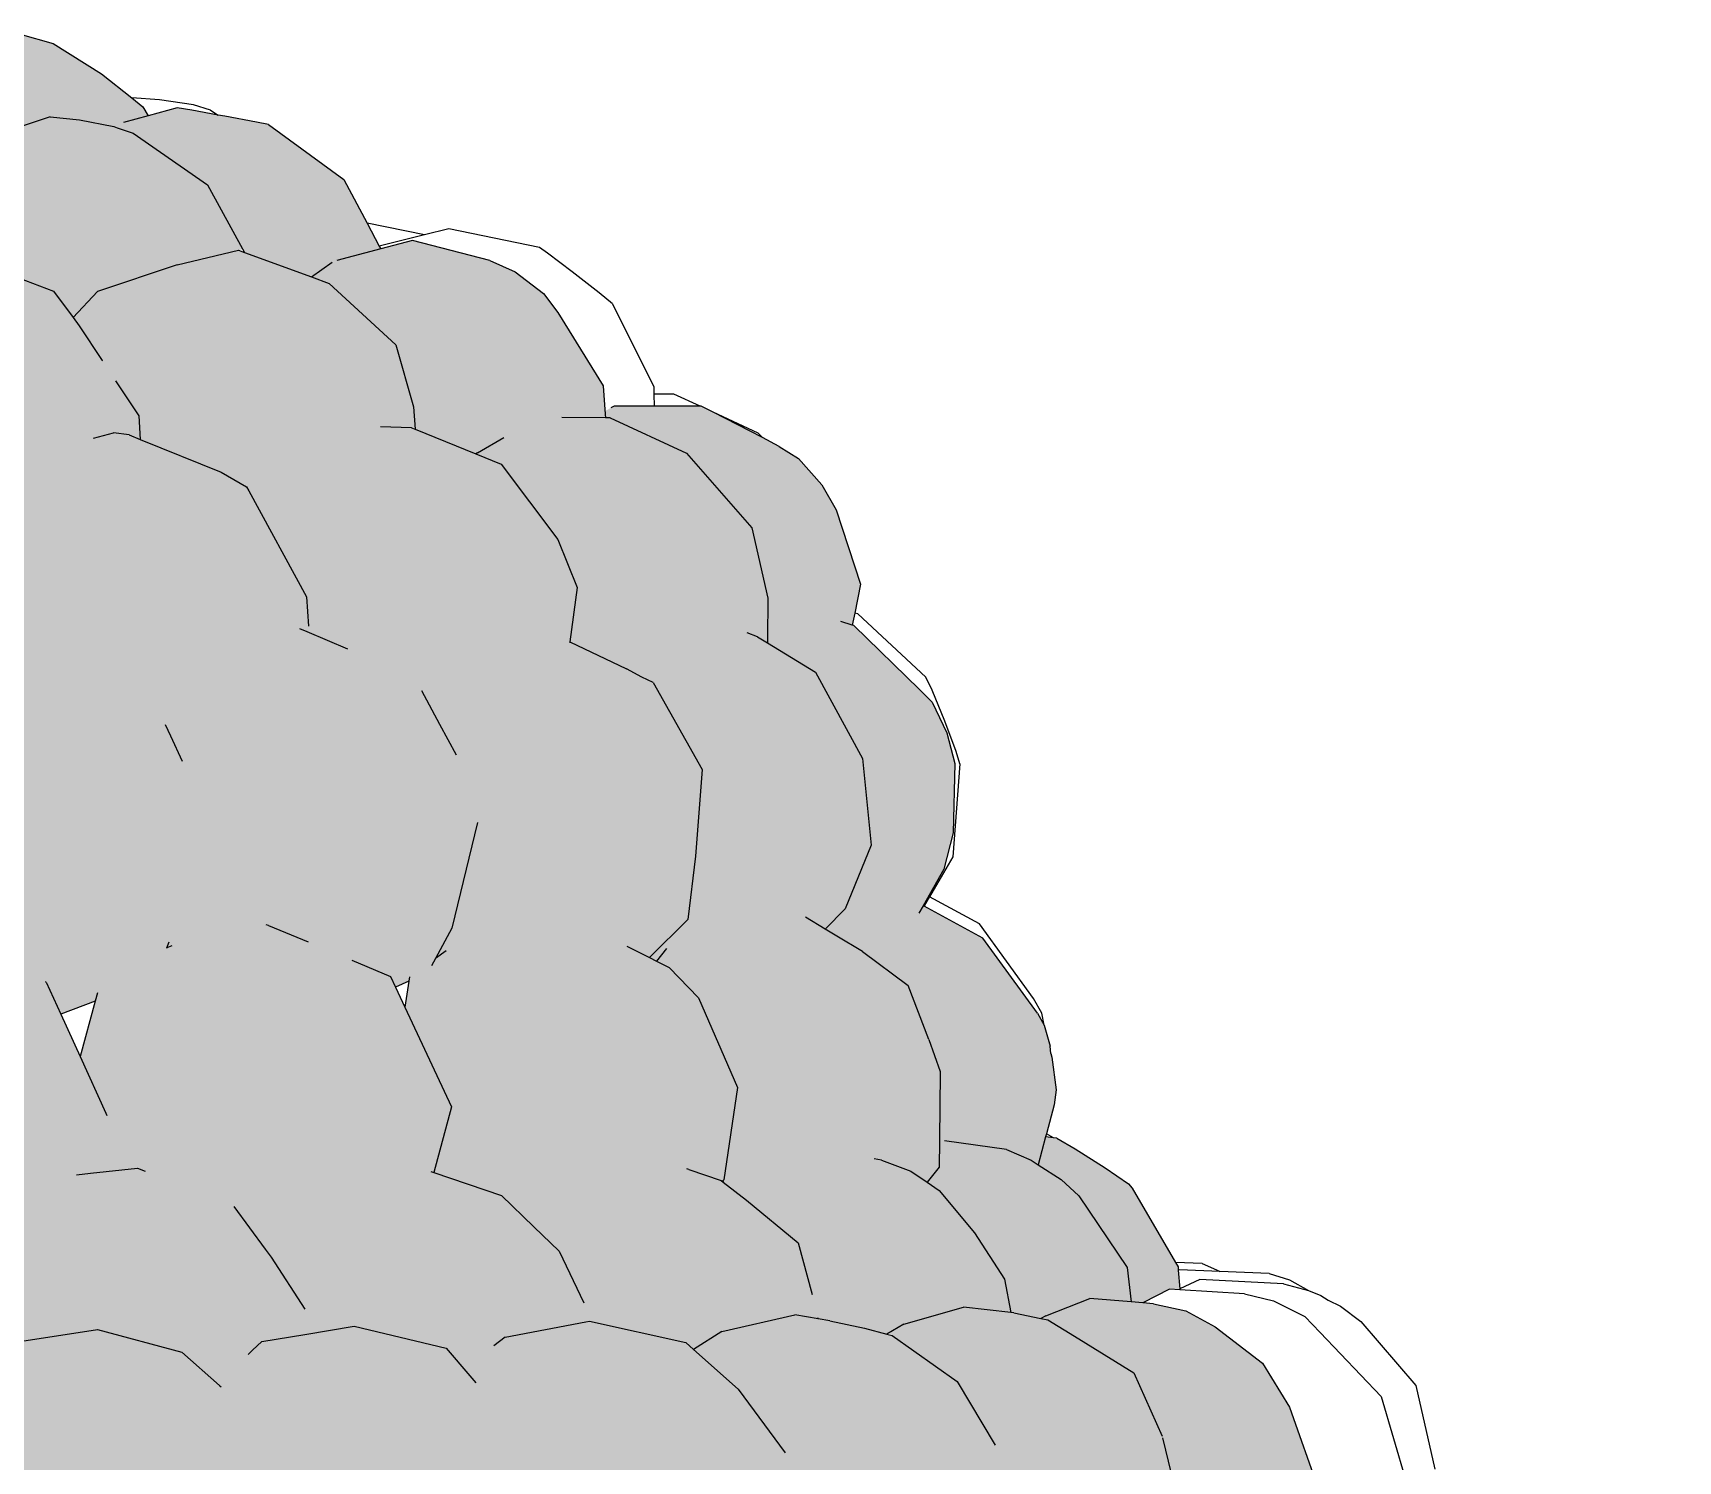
# Model space of a CAD drawing. Header units: inches. Extents: x -10949 to -5554, y -8625 to -6596.
# Drawn here: x -6156.635 to -6154.147, y -7943.12 to -7940.961 of the extents above; entities that cross this region are included whole.
import ezdxf

# ---------------------------------------------------------------- set-up
doc = ezdxf.new("R2010")
doc.units = ezdxf.units.IN
doc.layers.add('Edges', color=7, linetype='Continuous')

# ---------------------------------------------------------------- blocks, each defined once
blk = doc.blocks.new('DRTGDRT')
h = blk.add_hatch(color=40)
h.dxf.hatch_style = 1
h.paths.add_polyline_path([(1240.995, 277.343), (1241.09, 280.525), (1240.193, 283.777), (1237.329, 286.937), (1234.176, 288.152), (1233.986, 288.165), (1231.004, 288.365), (1230.407, 288.05), (1230.524, 288.934), (1229.261, 292.523), (1228.097, 294.415), (1226.08, 295.965), (1224.817, 296.653), (1223.448, 296.951), (1222.99, 296.99), (1222.491, 297.031), (1220.723, 297.179), (1218.833, 296.433), (1218.628, 296.321), (1218.922, 296.259), (1220.066, 295.562), (1222.6, 293.998), (1223.824, 291.244), (1224.494, 288.503), (1224.41, 287.276), (1225.467, 287.929), (1228.145, 287.697), (1229.773, 287.132), (1231.713, 286.459), (1234.507, 283.281), (1234.889, 280.025), (1235.212, 276.842), (1234.927, 276.277), (1237.478, 274.855), (1238.247, 274.334), (1239.153, 273.72), (1240.841, 269.91), (1240.561, 266.008), (1239.857, 264.465), (1240.411, 264.284), (1242.663, 262.28), (1244.288, 264.237), (1244.629, 264.735), (1245.868, 266.543), (1245.806, 270.446), (1245.714, 270.691), (1245.172, 272.047), (1244.288, 274.245), (1242.567, 275.46), (1242.205, 275.715), (1240.533, 276.64)])
h.paths.add_polyline_path([(1089.067, 218.005), (1088.433, 223.035), (1088.46, 223.031), (1090.03, 225.426), (1090.444, 231.641), (1089.664, 236.716), (1089.748, 236.701), (1091.799, 239.101), (1092.23, 243.43), (1092.419, 245.318), (1091.989, 247.658), (1091.793, 247.694), (1089.588, 249.436), (1088.909, 249.972), (1087.085, 251.726), (1086.193, 255.708), (1086.755, 259.586), (1088.019, 260.898), (1088.681, 261.585), (1091.119, 263.756), (1092.234, 264.121), (1091.208, 265.619), (1091.271, 269.522), (1091.362, 269.767), (1091.904, 271.123), (1092.788, 273.321), (1093.246, 273.644), (1092.313, 274.773), (1091.915, 276.346), (1091.343, 278.607), (1091.204, 280.058), (1092.025, 283.033), (1092.675, 284.188), (1093.643, 285.302), (1094.363, 285.724), (1097.131, 287.252), (1097.118, 287.305), (1095.13, 288.182), (1092.043, 288.073), (1091.172, 288.042), (1087.661, 286.192), (1087.185, 285.775), (1086.294, 284.666), (1085.51, 283.517), (1085.293, 283), (1084.535, 279.096), (1085.038, 277.169), (1085.54, 275.255), (1086.164, 274.521), (1085.46, 273.802), (1083.99, 271.612), (1083.528, 270.259), (1083.384, 268.867), (1083.763, 266.111), (1084.489, 264.383), (1084.508, 264.358), (1084.135, 264.247), (1081.447, 261.81), (1081.259, 261.597), (1080.255, 260.104), (1079.404, 257.391), (1079.308, 256.008), (1079.531, 254.586), (1080.609, 252.242), (1081.76, 250.479), (1082.098, 250.228), (1082.036, 250.156), (1081.276, 249.267), (1080.637, 246.553), (1080.499, 245.17), (1080.76, 243.747), (1081.622, 241.406), (1083.044, 239.646), (1083.478, 239.317), (1082.702, 238.604), (1081.081, 237.114), (1080.103, 235.621), (1079.232, 232.909), (1079.14, 231.526), (1079.359, 230.103), (1080.458, 227.759), (1081.583, 225.995), (1082.347, 225.43), (1082.062, 225.173), (1080.207, 223.501), (1079.504, 222.01), (1078.431, 219.301), (1078.38, 217.918), (1078.56, 216.495), (1078.864, 215.864), (1080.718, 212.382), (1082.506, 211.075), (1081.542, 210.214), (1080.315, 207.286), (1080.156, 206.861), (1080.133, 205.757), (1080.26, 204.62), (1080.462, 204.117), (1081.378, 202.406), (1081.952, 201.334), (1082.089, 201.234), (1080.411, 199.76), (1079.169, 196.838), (1079.147, 196.414), (1079.181, 195.309), (1079.251, 194.172), (1079.317, 193.668), (1080.344, 191.77), (1080.826, 190.878), (1083.397, 189.022), (1085.736, 188.605), (1086.52, 188.465), (1086.621, 190.372), (1086.468, 195.334), (1086.229, 199.182), (1087.576, 198.945), (1088.29, 200.854), (1088.393, 205.816), (1087.941, 209.882), (1088.84, 211.791)])
h.paths.add_polyline_path([(1240.841, 269.91), (1239.153, 273.72), (1238.247, 274.334), (1237.478, 274.855), (1234.927, 276.277), (1235.212, 276.842), (1234.889, 280.025), (1234.507, 283.281), (1231.713, 286.459), (1229.773, 287.132), (1228.145, 287.697), (1225.467, 287.929), (1224.41, 287.276), (1224.494, 288.503), (1223.824, 291.244), (1222.6, 293.998), (1220.066, 295.562), (1218.922, 296.259), (1218.628, 296.321), (1217.469, 296.566), (1217.345, 296.58), (1215.322, 296.81), (1212.771, 296.079), (1212.122, 295.702), (1212.275, 295.594), (1212.042, 295.656), (1212.771, 296.079), (1215.322, 296.81), (1217.345, 296.58), (1217.076, 297.997), (1215.795, 299.98), (1214.285, 301.79), (1213.769, 302.143), (1214.28, 302.791), (1214.29, 303.917), (1214.304, 305.472), (1214.319, 306.738), (1214.317, 306.881), (1213.832, 308.243), (1212.96, 310.554), (1211, 312.003), (1209.9, 312.669), (1209.412, 312.965), (1210.262, 313.84), (1211.365, 316.555), (1211.006, 320.257), (1208.999, 323.947), (1206.938, 325.208), (1206.955, 327.118), (1206.274, 330.123), (1203.483, 333.313), (1200.216, 334.819), (1200.009, 334.821), (1199.918, 336.187), (1197.983, 339.325), (1197.362, 340.141), (1196.156, 341.061), (1195.072, 341.546), (1191.759, 342.41), (1190.408, 342.051), (1190.346, 342.167), (1189.825, 343.142), (1188.822, 345.016), (1185.612, 347.36), (1185.098, 347.463), (1183.74, 347.717), (1183.456, 347.768), (1182.334, 347.971), (1181.704, 348.078), (1180.458, 347.736), (1180.242, 348.12), (1179.768, 348.499), (1178.476, 349.532), (1176.402, 350.827), (1174.996, 351.223), (1173.638, 351.279), (1170.733, 350.799), (1170.313, 350.54), (1168.955, 350.816), (1167.684, 350.926), (1166.208, 350.65), (1164.394, 349.715), (1162.525, 348.571), (1159.869, 350.401), (1157.73, 350.704), (1156.118, 350.933), (1155.156, 350.707), (1153.709, 350.254), (1152.624, 349.838), (1150.078, 347.332), (1149.833, 346.956), (1149.751, 346.718), (1148.733, 346.264), (1148.681, 346.315), (1147.501, 346.893), (1144.516, 347.85), (1143.722, 347.832), (1143.192, 347.82), (1141.741, 347.57), (1141.013, 347.248), (1137.688, 345.205), (1135.741, 342.112), (1135.467, 342.182), (1133.717, 341.924), (1132.809, 341.79), (1130.847, 341.205), (1129.559, 340.438), (1128.685, 339.494), (1126.752, 336.995), (1126.485, 334.324), (1124.988, 333.806), (1123.037, 332.616), (1121.972, 331.594), (1121.295, 330.436), (1120.108, 327.697), (1120.302, 326.588), (1121.01, 322.546), (1119.584, 320.174), (1119.294, 316.388), (1120.092, 313.776), (1121.305, 312.565), (1122.342, 311.531), (1121.711, 311.211), (1120.675, 309.937), (1119.02, 306.073), (1119.554, 303.161), (1118.27, 303.065), (1116.77, 302.718), (1115.401, 302.057), (1114.432, 301.213), (1112.127, 298.83), (1111.45, 296.412), (1110.673, 296.378), (1109.768, 296.202), (1109.457, 296.062), (1108.399, 295.582), (1107.368, 294.881), (1105.218, 292.348), (1104.967, 291.306), (1104.197, 287.405), (1104.424, 286.357), (1104.472, 286.266), (1103.897, 286.004), (1102.431, 284.88), (1101.419, 283.759), (1100.926, 282.601), (1099.678, 279.619), (1100.188, 276.435), (1101.462, 274.343), (1102.544, 272.943), (1102.475, 272.896), (1100.788, 269.086), (1101.067, 265.184), (1101.714, 263.767), (1100.519, 263.319), (1097.177, 261.129), (1096.589, 260.257), (1095.82, 259.119), (1094.984, 255.236), (1096.114, 251.261), (1097.602, 249.774), (1098.003, 249.463), (1098.941, 248.818), (1101.12, 247.261), (1104.244, 246.642), (1107.954, 249.073), (1108.081, 249.663), (1108.242, 249.384), (1112.523, 246.897), (1115.16, 246.297), (1119.747, 248.755), (1120.209, 250.418), (1120.715, 249.07), (1125.613, 246.613), (1127.673, 246.029), (1132.482, 248.286), (1132.981, 248.52), (1133.769, 250.899), (1134.596, 248.843), (1135.826, 248.286), (1139.944, 246.42), (1141.358, 245.847), (1147.206, 248.375), (1148.308, 251.333), (1149.515, 248.408), (1155.749, 245.758), (1161.937, 248.325), (1162.977, 250.919), (1164.036, 248.373), (1170.354, 245.765), (1176.673, 248.373), (1177.614, 250.637), (1178.497, 248.434), (1184.686, 245.867), (1190.919, 248.516), (1191.714, 250.404), (1192.391, 248.588), (1198.239, 246.06), (1199.653, 246.633), (1205.001, 249.056), (1205.098, 249.297), (1205.253, 248.83), (1210.561, 246.34), (1212.621, 246.923), (1216.847, 249.044), (1221.231, 246.694), (1223.868, 247.294), (1225.401, 248.185), (1226.912, 249.062), (1229.887, 247.113), (1232.137, 247.559), (1231.725, 245.318), (1231.914, 243.43), (1232.345, 239.101), (1234.396, 236.701), (1234.481, 236.716), (1233.7, 231.641), (1234.114, 225.426), (1235.684, 223.031), (1235.711, 223.035), (1235.077, 218.005), (1235.304, 211.791), (1236.203, 209.882), (1235.751, 205.816), (1235.854, 200.854), (1236.568, 198.945), (1237.863, 199.173), (1237.916, 199.182), (1237.676, 195.334), (1237.523, 190.372), (1237.624, 188.465), (1238.408, 188.605), (1240.747, 189.022), (1243.318, 190.878), (1243.8, 191.769), (1244.827, 193.668), (1244.893, 194.172), (1244.963, 195.309), (1244.998, 196.414), (1244.975, 196.838), (1243.733, 199.76), (1242.055, 201.234), (1242.192, 201.334), (1242.766, 202.406), (1243.683, 204.117), (1243.884, 204.62), (1244.011, 205.757), (1243.988, 206.861), (1243.829, 207.286), (1242.603, 210.214), (1241.639, 211.075), (1243.427, 212.382), (1243.643, 212.788), (1245.281, 215.864), (1245.585, 216.495), (1245.764, 217.918), (1245.713, 219.301), (1244.64, 222.01), (1243.937, 223.501), (1242.083, 225.173), (1241.797, 225.43), (1242.561, 225.995), (1243.687, 227.759), (1244.785, 230.103), (1245.004, 231.526), (1244.912, 232.909), (1244.041, 235.621), (1243.063, 237.114), (1241.442, 238.604), (1240.666, 239.317), (1241.1, 239.646), (1242.522, 241.406), (1243.384, 243.747), (1243.645, 245.17), (1243.508, 246.553), (1242.868, 249.267), (1242.14, 250.12), (1242.621, 250.5), (1244.446, 252.254), (1245.338, 256.235), (1244.775, 260.113), (1242.85, 262.113), (1242.663, 262.28), (1240.411, 264.284), (1239.857, 264.465), (1240.561, 266.008)])
h.paths.add_polyline_path([(1126.16, 263.721), (1126.294, 263.155), (1126.2, 263.36), (1125.93, 263.233)], flags=16)
h.paths.add_polyline_path([(1110.426, 275.977), (1110.375, 275.92), (1110.371, 276.061)], flags=16)
h.paths.add_polyline_path([(1113.167, 285.922), (1112.9, 286.049), (1113.12, 286.149)], flags=16)
h.paths.add_polyline_path([(1133.648, 258.51), (1133.802, 258.576), (1133.713, 258.337)], flags=16)
h.paths.add_polyline_path([(1135.485, 275.515), (1135.607, 275.654), (1135.612, 275.541), (1135.649, 275.428)], flags=16)
h.paths.add_polyline_path([(1140.185, 263.867), (1140.344, 263.353), (1139.829, 263.13)], flags=16)
h.paths.add_polyline_path([(1159.805, 293.399), (1159.744, 293.317), (1159.836, 293.378)], flags=16)
h.paths.add_polyline_path([(1147.772, 293.531), (1147.681, 293.372), (1147.864, 293.475)], flags=16)
h.paths.add_polyline_path([(1148.007, 258.448), (1148.152, 258.472), (1148.439, 258.589), (1148.195, 257.981), (1148.019, 258.418)], flags=16)
h.paths.add_polyline_path([(1149.432, 275.218), (1149.641, 275.473), (1149.722, 275.082)], flags=16)
h.paths.add_polyline_path([(1133.368, 309.79), (1133.308, 310.115), (1133.468, 310.012)], flags=16)
h.paths.add_polyline_path([(1154.48, 263.107), (1154.68, 263.526), (1154.788, 263.235)], flags=16)
h.paths.add_polyline_path([(1155.007, 270.606), (1154.979, 270.699), (1155.038, 270.674)], flags=16)
h.paths.add_polyline_path([(1146.875, 299.818), (1146.333, 300.174), (1147.003, 301.657), (1147.492, 300.435), (1147.397, 300.373)], flags=16)
h.paths.add_polyline_path([(1162.869, 258.419), (1162.998, 258.471), (1162.923, 258.29)], flags=16)
h.paths.add_polyline_path([(1152.009, 299.52), (1151.169, 301.21), (1151.042, 301.891), (1150.725, 303.309), (1150.631, 303.757), (1150.631, 306.862), (1151.075, 309.023), (1151.929, 311.12), (1152.578, 312.212), (1152.645, 312.242), (1153.193, 313.1), (1154.771, 314.775), (1156.663, 316.206), (1158.725, 317.208), (1160.956, 317.727), (1163.188, 317.727), (1165.42, 317.208), (1167.481, 316.206), (1168.619, 315.312), (1169.373, 314.775), (1170.951, 313.1), (1172.215, 311.119), (1173.069, 309.022), (1173.513, 306.861), (1173.513, 303.757), (1172.975, 301.21), (1172.158, 299.566), (1172.135, 299.52), (1170.87, 298.151), (1169.179, 297.101), (1167.352, 296.437), (1165.325, 296.034), (1163.169, 295.829), (1162.072, 295.805), (1160.975, 295.829), (1159.581, 295.962), (1158.819, 296.034), (1156.793, 296.438), (1154.965, 297.101), (1154.825, 297.192), (1153.274, 298.151)], flags=16)
h.paths.add_polyline_path([(1147.321, 307.677), (1146.938, 308.926), (1147.69, 308.549)], flags=16)
h.paths.add_polyline_path([(1177.558, 307.519), (1176.734, 309.325), (1178.196, 309.886)], flags=16)
h.paths.add_polyline_path([(1174.988, 347.269), (1174.966, 347.3), (1174.743, 347.228)], flags=16)
h.paths.add_polyline_path([(1205.039, 302.155), (1205.037, 302.189), (1204.962, 302.215)], flags=16)
h.paths.add_polyline_path([(1191.873, 334.332), (1191.869, 334.388), (1191.721, 334.393)], flags=16)
h.paths.add_polyline_path([(1184.327, 341.988), (1184.586, 341.894), (1184.51, 342.032)], flags=16)
h.paths.add_polyline_path([(1191.443, 309.629), (1191.041, 310.488), (1191.606, 310.746)], flags=16)
h.paths.add_polyline_path([(1213.64, 285.653), (1213.764, 285.543), (1213.849, 285.586)], flags=16)
h.paths.add_polyline_path([(1236.616, 250.281), (1236.694, 250.363), (1236.58, 250.281)], flags=16)
h.paths.add_polyline_path([(1116.77, 302.718), (1118.27, 303.065), (1119.554, 303.161), (1119.02, 306.073), (1120.675, 309.937), (1121.711, 311.211), (1122.342, 311.531), (1121.305, 312.565), (1120.092, 313.776), (1119.294, 316.388), (1119.584, 320.174), (1121.01, 322.546), (1120.302, 326.588), (1117.109, 325.505), (1115.27, 324.221), (1115.21, 324.148), (1113.675, 322.306), (1112.993, 321.029), (1112.685, 319.68), (1112.497, 316.861), (1113.187, 315.096), (1114.458, 312.768), (1114.552, 312.596), (1113.563, 311.973), (1111.42, 310.455), (1110.025, 306.609), (1110.19, 303.221), (1109.614, 303.14), (1109.241, 302.957), (1108.291, 302.491), (1107.256, 301.648), (1105.344, 299.291), (1104.949, 297.77), (1104.805, 296.781), (1107.604, 296.88), (1109.457, 296.062), (1109.768, 296.202), (1110.673, 296.378), (1111.45, 296.412), (1112.127, 298.83), (1114.432, 301.213), (1115.401, 302.057)], flags=17)
h.paths.add_polyline_path([(1099.678, 279.619), (1100.926, 282.601), (1101.419, 283.759), (1102.431, 284.88), (1103.897, 286.004), (1104.446, 286.254), (1104.197, 287.405), (1104.967, 291.306), (1105.218, 292.348), (1107.368, 294.881), (1108.399, 295.582), (1109.457, 296.062), (1107.604, 296.88), (1104.805, 296.781), (1103.653, 296.74), (1102.985, 296.57), (1101.679, 295.958), (1100.5, 295.264), (1100.14, 294.894), (1097.761, 291.707), (1096.988, 287.81), (1097.118, 287.305), (1097.131, 287.252), (1094.363, 285.724), (1093.643, 285.302), (1092.675, 284.188), (1092.025, 283.033), (1091.204, 280.058), (1091.343, 278.607), (1091.915, 276.346), (1092.313, 274.773), (1093.246, 273.644), (1092.788, 273.321), (1091.904, 271.123), (1091.362, 269.767), (1091.271, 269.522), (1091.208, 265.619), (1092.234, 264.121), (1091.119, 263.756), (1088.681, 261.585), (1088.019, 260.898), (1086.755, 259.586), (1086.193, 255.708), (1087.085, 251.726), (1088.909, 249.972), (1089.588, 249.436), (1091.793, 247.694), (1091.989, 247.658), (1094.67, 247.168), (1095.297, 247.053), (1098.003, 249.463), (1097.602, 249.774), (1096.114, 251.261), (1094.984, 255.236), (1095.82, 259.119), (1096.589, 260.257), (1097.177, 261.129), (1100.519, 263.319), (1101.714, 263.767), (1101.067, 265.184), (1100.788, 269.086), (1102.514, 272.983), (1101.462, 274.343), (1100.188, 276.435)])
h.paths.add_polyline_path([(1100.14, 294.894), (1100.5, 295.264), (1101.679, 295.958), (1102.985, 296.57), (1103.653, 296.74), (1102.585, 297.256), (1100.385, 297.193), (1098.622, 297.142), (1098.213, 296.975), (1097.015, 296.372), (1095.73, 295.686), (1095.11, 295.318), (1092.745, 292.147), (1091.995, 288.256), (1092.043, 288.073), (1095.13, 288.182), (1097.118, 287.305), (1096.988, 287.81), (1097.761, 291.707)])
h.paths.add_polyline_path([(1085.293, 283), (1085.51, 283.517), (1086.294, 284.666), (1087.185, 285.775), (1087.661, 286.192), (1091.172, 288.042), (1092.043, 288.073), (1092.019, 288.164), (1090.962, 288.637), (1089.424, 288.593), (1087.004, 288.523), (1083.494, 286.697), (1083.017, 286.182), (1082.126, 285.038), (1081.342, 283.935), (1081.125, 283.52), (1080.368, 279.621), (1080.96, 277.352), (1081.372, 275.773), (1081.4, 275.741), (1081.468, 275.774), (1081.421, 275.715), (1078.994, 272.662), (1078.735, 272.144), (1078.367, 270.794), (1078.108, 269.403), (1078.107, 268.786), (1078.983, 264.913), (1079.386, 264.405), (1081.447, 261.81), (1084.135, 264.247), (1084.5, 264.356), (1083.763, 266.111), (1083.384, 268.867), (1083.528, 270.259), (1083.99, 271.612), (1085.46, 273.802), (1086.164, 274.521), (1085.54, 275.255), (1085.038, 277.169), (1084.535, 279.096)])
h.paths.add_polyline_path([(1079.404, 257.391), (1080.255, 260.104), (1081.423, 261.841), (1079.386, 264.405), (1078.068, 263.24), (1076.828, 262.145), (1075.278, 258.482), (1075.176, 257.951), (1075.188, 256.568), (1075.307, 255.144), (1075.464, 254.513), (1077.347, 251.023), (1079.168, 249.705), (1079.36, 249.567), (1078.328, 247.042), (1078.286, 245.673), (1078.458, 244.25), (1078.743, 243.619), (1080.351, 240.605), (1080.602, 240.135), (1081.684, 239.347), (1082.702, 238.604), (1083.478, 239.317), (1083.044, 239.646), (1081.622, 241.406), (1080.76, 243.747), (1080.499, 245.17), (1080.637, 246.553), (1081.276, 249.267), (1082.098, 250.228), (1081.76, 250.479), (1080.609, 252.242), (1079.531, 254.586), (1079.308, 256.008)])
h.paths.add_polyline_path([(1210.629, 325.94), (1210.563, 325.962), (1210.669, 326.48), (1210.92, 327.706), (1209.871, 330.885), (1209.27, 331.953), (1208.263, 333.079), (1207.441, 333.604), (1206.72, 333.976), (1204.615, 335.061), (1204.111, 335.322), (1202.094, 335.319), (1200.383, 335.316), (1199.989, 335.115), (1200.009, 334.821), (1200.216, 334.819), (1203.483, 333.313), (1206.274, 330.123), (1206.955, 327.118), (1206.938, 325.208), (1208.999, 323.947), (1211.006, 320.257), (1211.365, 316.555), (1210.262, 313.84), (1209.412, 312.965), (1209.9, 312.669), (1211, 312.003), (1212.96, 310.554), (1213.832, 308.243), (1214.32, 306.873), (1214.304, 305.472), (1214.29, 303.917), (1214.28, 302.791), (1213.769, 302.143), (1214.285, 301.79), (1215.795, 299.98), (1217.076, 297.997), (1217.343, 296.593), (1218.628, 296.321), (1218.833, 296.433), (1220.723, 297.179), (1222.491, 297.031), (1222.99, 296.99), (1224.127, 297.577), (1224.489, 297.554), (1224.567, 297.59), (1224.49, 298.535), (1224.387, 298.711), (1222.526, 301.899), (1222.374, 302.073), (1221.369, 302.768), (1220.099, 303.577), (1219.308, 304.026), (1218.831, 304.084), (1218.866, 304.214), (1219.201, 305.456), (1219.275, 306.089), (1219.095, 307.497), (1219.059, 307.643), (1219.026, 307.964), (1218.765, 308.854), (1218.48, 309.366), (1216.148, 312.583), (1213.634, 313.946), (1213.594, 313.968), (1214.485, 315.524), (1214.872, 317.077), (1214.947, 320.04), (1214.602, 321.359), (1213.974, 322.669), (1213.433, 323.203)], flags=17)
at = {"layer": 'Edges'}
for p, q in [((1174.996, 351.223), (1176.402, 350.827)), ((1176.402, 350.827), (1178.476, 349.532)), ((1178.476, 349.532), (1179.768, 348.499)), ((1180.952, 348.424), (1179.768, 348.499)), ((1179.768, 348.499), (1180.242, 348.12)), ((1182.402, 348.202), (1180.952, 348.424)), ((1183.13, 347.973), (1182.402, 348.202)), ((1176.28, 347.686), (1174.988, 347.269)), ((1176.28, 347.686), (1177.533, 347.562)), ((1177.533, 347.562), (1179.002, 347.276)), ((1180.458, 347.736), (1179.406, 347.448)), ((1180.242, 348.12), (1180.458, 347.736)), ((1181.704, 348.078), (1180.458, 347.736)), ((1182.334, 347.971), (1181.704, 348.078)), ((1183.456, 347.768), (1182.334, 347.971)), ((1183.13, 347.973), (1183.456, 347.768)), ((1183.74, 347.717), (1183.456, 347.768)), ((1185.098, 347.463), (1183.74, 347.717)), ((1185.612, 347.36), (1185.098, 347.463)), ((1179.002, 347.276), (1179.145, 347.227)), ((1179.145, 347.227), (1179.826, 346.996)), ((1179.826, 346.996), (1183, 344.783)), ((1185.612, 347.36), (1188.822, 345.016)), ((1183, 344.783), (1184.586, 341.894)), ((1188.822, 345.016), (1189.825, 343.142)), ((1192.271, 342.646), (1189.825, 343.142)), ((1189.825, 343.142), (1190.346, 342.167)), ((1192.271, 342.646), (1190.346, 342.167)), ((1193.311, 342.905), (1192.271, 342.646)), ((1197.187, 342.1), (1193.311, 342.905)), ((1181.706, 341.36), (1184.327, 341.988)), ((1184.327, 341.988), (1184.586, 341.894)), ((1184.586, 341.894), (1187.447, 340.848)), ((1190.408, 342.051), (1188.526, 341.551)), ((1190.346, 342.167), (1190.408, 342.051)), ((1191.759, 342.41), (1190.408, 342.051)), ((1195.072, 341.546), (1191.759, 342.41)), ((1197.531, 341.865), (1197.187, 342.1)), ((1198.591, 341.063), (1197.531, 341.865)), ((1172.941, 341.551), (1176.424, 340.245)), ((1181.706, 341.36), (1178.293, 340.228)), ((1187.447, 340.848), (1188.331, 341.48)), ((1195.072, 341.546), (1196.156, 341.061)), ((1187.447, 340.848), (1188.2, 340.573)), ((1188.2, 340.573), (1191.056, 337.945)), ((1196.156, 341.061), (1197.362, 340.141)), ((1199.745, 340.162), (1198.591, 341.063)), ((1176.424, 340.245), (1177.253, 339.112)), ((1178.293, 340.228), (1177.253, 339.112)), ((1197.362, 340.141), (1197.983, 339.325)), ((1200.317, 339.691), (1199.745, 340.162)), ((1177.253, 339.112), (1177.513, 338.757)), ((1197.983, 339.325), (1199.918, 336.187)), ((1200.317, 339.691), (1202.083, 336.155)), ((1177.513, 338.757), (1178.494, 337.277)), ((1191.056, 337.945), (1191.804, 335.292)), ((1178.508, 337.255), (1178.494, 337.277)), ((1179.071, 336.406), (1180.066, 334.904)), ((1199.918, 336.187), (1199.999, 334.975)), ((1202.083, 336.155), (1202.087, 335.83)), ((1202.935, 335.842), (1202.087, 335.83)), ((1202.087, 335.83), (1202.094, 335.319)), ((1204.055, 335.322), (1202.935, 335.842)), ((1180.066, 334.904), (1180.122, 333.904)), ((1191.804, 335.292), (1191.873, 334.332)), ((1200.009, 334.821), (1198.147, 334.844)), ((1199.999, 334.975), (1200.009, 334.821)), ((1200.216, 334.819), (1200.009, 334.821)), ((1200.216, 334.819), (1203.483, 333.313)), ((1200.383, 335.316), (1200.249, 335.248)), ((1202.094, 335.319), (1200.383, 335.316)), ((1204.055, 335.322), (1202.094, 335.319)), ((1204.111, 335.322), (1204.055, 335.322)), ((1204.615, 335.061), (1204.111, 335.322)), ((1206.54, 334.167), (1204.615, 335.061)), ((1206.72, 333.976), (1204.615, 335.061)), ((1178.128, 333.96), (1178.982, 334.181)), ((1179.645, 334.097), (1178.982, 334.181)), ((1179.645, 334.097), (1180.122, 333.904)), ((1191.721, 334.393), (1190.39, 334.439)), ((1191.721, 334.393), (1191.873, 334.332)), ((1191.873, 334.332), (1194.474, 333.28)), ((1206.72, 333.976), (1206.54, 334.167)), ((1180.122, 333.904), (1183.584, 332.498)), ((1194.545, 333.323), (1195.671, 333.976)), ((1207.441, 333.604), (1206.72, 333.976)), ((1207.441, 333.604), (1208.263, 333.079)), ((1194.545, 333.323), (1194.474, 333.28)), ((1194.474, 333.28), (1195.555, 332.843)), ((1195.555, 332.843), (1197.98, 329.62)), ((1203.483, 333.313), (1206.274, 330.123)), ((1208.263, 333.079), (1209.27, 331.953)), ((1183.584, 332.498), (1184.674, 331.871)), ((1184.674, 331.871), (1184.766, 331.703)), ((1184.766, 331.703), (1187.227, 327.176)), ((1209.27, 331.953), (1209.871, 330.885)), ((1209.871, 330.885), (1210.92, 327.706)), ((1206.274, 330.123), (1206.955, 327.118)), ((1197.98, 329.62), (1198.801, 327.564)), ((1187.227, 327.176), (1187.316, 325.918)), ((1198.801, 327.564), (1198.49, 325.25)), ((1206.955, 327.118), (1206.94, 325.346)), ((1210.92, 327.706), (1210.669, 326.48)), ((1210.669, 326.48), (1210.563, 325.962)), ((1210.805, 326.438), (1210.669, 326.48)), ((1213.714, 323.73), (1210.805, 326.438)), ((1186.929, 325.819), (1187.251, 325.683)), ((1187.251, 325.683), (1188.988, 324.948)), ((1210.563, 325.962), (1210.081, 326.121)), ((1210.629, 325.94), (1210.563, 325.962)), ((1213.433, 323.203), (1210.629, 325.94)), ((1198.49, 325.25), (1198.485, 325.209)), ((1198.49, 325.25), (1200.914, 324.094)), ((1206.518, 325.465), (1206.078, 325.633)), ((1206.518, 325.465), (1206.938, 325.208)), ((1206.94, 325.346), (1206.938, 325.208)), ((1206.938, 325.208), (1208.999, 323.947)), ((1201.568, 323.733), (1200.914, 324.094)), ((1202.05, 323.503), (1201.568, 323.733)), ((1208.999, 323.947), (1211.006, 320.257)), ((1213.984, 323.176), (1213.714, 323.73)), ((1192.152, 323.161), (1192.923, 321.731)), ((1202.05, 323.503), (1204.145, 319.791)), ((1213.433, 323.203), (1213.974, 322.669)), ((1214.52, 321.862), (1213.984, 323.176)), ((1213.974, 322.669), (1214.602, 321.359)), ((1181.187, 321.713), (1181.414, 321.231)), ((1192.923, 321.731), (1193.629, 320.422)), ((1215.007, 320.558), (1214.52, 321.862)), ((1181.414, 321.231), (1181.922, 320.152)), ((1214.602, 321.359), (1214.947, 320.04)), ((1211.006, 320.257), (1211.365, 316.555)), ((1215.161, 320.027), (1214.859, 316.062)), ((1214.947, 320.04), (1214.872, 317.077)), ((1215.161, 320.027), (1215.007, 320.558)), ((1204.145, 319.791), (1203.865, 316.089)), ((1194.548, 317.53), (1193.451, 313.009)), ((1211.365, 316.555), (1210.262, 313.84)), ((1214.872, 317.077), (1214.485, 315.524)), ((1203.865, 316.089), (1203.536, 313.381)), ((1214.859, 316.062), (1213.863, 314.341)), ((1214.485, 315.524), (1213.594, 313.968)), ((1210.262, 313.84), (1209.412, 312.965)), ((1213.594, 313.968), (1213.406, 313.644)), ((1213.634, 313.946), (1213.594, 313.968)), ((1213.863, 314.341), (1213.634, 313.946)), ((1216.148, 312.583), (1213.634, 313.946)), ((1216.004, 313.192), (1213.863, 314.341)), ((1185.612, 313.127), (1185.508, 313.143)), ((1185.612, 313.127), (1187.302, 312.419)), ((1193.451, 313.009), (1192.75, 311.715)), ((1203.536, 313.381), (1201.903, 311.749)), ((1209.412, 312.965), (1208.558, 313.482)), ((1218.306, 310), (1216.004, 313.192)), ((1181.268, 312.168), (1181.367, 312.421)), ((1209.9, 312.669), (1209.412, 312.965)), ((1211, 312.003), (1209.9, 312.669)), ((1218.48, 309.366), (1216.148, 312.583)), ((1181.268, 312.168), (1181.251, 312.144)), ((1181.471, 312.258), (1181.268, 312.168)), ((1189.176, 311.633), (1190.83, 310.94)), ((1192.75, 311.715), (1192.575, 311.392)), ((1193.202, 312.032), (1192.75, 311.715)), ((1200.93, 312.24), (1201.903, 311.749)), ((1201.903, 311.749), (1202.192, 311.603)), ((1202.623, 312.143), (1202.192, 311.603)), ((1202.192, 311.603), (1202.732, 311.331)), ((1211, 312.003), (1212.96, 310.554)), ((1190.83, 310.94), (1191.041, 310.488)), ((1191.633, 310.929), (1191.606, 310.746)), ((1203.991, 310.031), (1202.732, 311.331)), ((1176.107, 310.698), (1176.076, 310.714)), ((1176.107, 310.698), (1176.734, 309.325)), ((1178.293, 310.247), (1178.196, 309.886)), ((1191.606, 310.746), (1191.041, 310.488)), ((1191.041, 310.488), (1191.443, 309.629)), ((1191.606, 310.746), (1191.443, 309.629)), ((1213.832, 308.243), (1212.96, 310.554)), ((1178.196, 309.886), (1176.734, 309.325)), ((1178.196, 309.886), (1177.558, 307.519)), ((1191.443, 309.629), (1193.435, 305.373)), ((1203.991, 310.031), (1205.653, 306.198)), ((1218.669, 309.368), (1218.306, 310)), ((1176.734, 309.325), (1177.558, 307.519)), ((1218.48, 309.366), (1218.765, 308.854)), ((1218.765, 308.854), (1218.669, 309.368)), ((1218.765, 308.854), (1219.026, 307.964)), ((1213.832, 308.243), (1214.317, 306.881)), ((1177.558, 307.519), (1178.66, 305.103)), ((1219.059, 307.643), (1219.026, 307.964)), ((1219.059, 307.643), (1219.095, 307.497)), ((1219.095, 307.497), (1219.275, 306.089)), ((1214.319, 306.738), (1214.304, 305.472)), ((1214.317, 306.881), (1214.319, 306.738)), ((1205.653, 306.198), (1205.075, 302.254)), ((1219.275, 306.089), (1219.201, 305.456)), ((1193.435, 305.373), (1192.675, 302.557)), ((1214.304, 305.472), (1214.29, 303.917)), ((1219.201, 305.456), (1218.866, 304.214)), ((1178.66, 305.103), (1178.69, 305.004)), ((1214.29, 303.917), (1214.28, 302.791)), ((1217.16, 303.54), (1214.514, 303.919)), ((1218.831, 304.084), (1218.51, 302.895)), ((1218.866, 304.214), (1218.831, 304.084)), ((1219.164, 304.043), (1218.831, 304.084)), ((1219.164, 304.043), (1218.866, 304.214)), ((1219.308, 304.026), (1219.164, 304.043)), ((1219.308, 304.026), (1220.099, 303.577)), ((1211.811, 303.088), (1211.503, 303.143)), ((1217.16, 303.54), (1218.216, 303.084)), ((1220.099, 303.577), (1221.369, 302.768)), ((1177.397, 302.463), (1178.001, 302.527)), ((1178.001, 302.527), (1180.011, 302.741)), ((1180.011, 302.741), (1180.34, 302.623)), ((1192.541, 302.603), (1192.675, 302.557)), ((1192.675, 302.557), (1195.568, 301.572)), ((1203.572, 302.693), (1203.489, 302.714)), ((1203.572, 302.693), (1204.962, 302.215)), ((1211.811, 303.088), (1213.071, 302.621)), ((1213.071, 302.621), (1213.769, 302.143)), ((1214.28, 302.791), (1213.769, 302.143)), ((1218.216, 303.084), (1218.51, 302.895)), ((1218.51, 302.895), (1219.495, 302.264)), ((1221.369, 302.768), (1222.374, 302.073)), ((1204.962, 302.215), (1205.039, 302.155)), ((1205.034, 302.226), (1205.075, 302.254)), ((1205.034, 302.226), (1205.039, 302.155)), ((1205.039, 302.155), (1206.04, 301.375)), ((1213.769, 302.143), (1214.285, 301.79)), ((1214.285, 301.79), (1215.795, 299.98)), ((1219.495, 302.264), (1220.249, 301.561)), ((1222.374, 302.073), (1222.526, 301.899)), ((1222.526, 301.899), (1224.387, 298.711)), ((1184.12, 301.102), (1185.461, 299.282)), ((1195.568, 301.572), (1196.945, 300.243)), ((1206.04, 301.375), (1208.256, 299.548)), ((1220.249, 301.561), (1222.321, 298.494)), ((1196.945, 300.243), (1198.034, 299.193)), ((1215.795, 299.98), (1217.076, 297.997)), ((1185.461, 299.282), (1185.716, 298.936)), ((1185.716, 298.936), (1187.165, 296.719)), ((1198.034, 299.193), (1199.086, 296.991)), ((1208.256, 299.548), (1208.852, 297.353)), ((1222.321, 298.494), (1222.491, 297.031)), ((1225.521, 298.672), (1224.387, 298.711)), ((1224.387, 298.711), (1224.49, 298.535)), ((1224.49, 298.535), (1224.502, 298.383)), ((1224.552, 298.406), (1224.502, 298.383)), ((1224.502, 298.383), (1224.567, 297.59)), ((1226.274, 298.333), (1224.552, 298.406)), ((1225.521, 298.672), (1226.141, 298.401)), ((1226.141, 298.401), (1226.274, 298.333)), ((1228.392, 298.244), (1226.274, 298.333)), ((1228.392, 298.244), (1229.25, 297.968)), ((1217.076, 297.997), (1217.345, 296.58)), ((1224.127, 297.577), (1222.99, 296.99)), ((1224.57, 297.549), (1224.127, 297.577)), ((1225.418, 297.991), (1224.567, 297.59)), ((1224.567, 297.59), (1224.57, 297.549)), ((1227.337, 297.369), (1224.57, 297.549)), ((1229.004, 297.805), (1225.418, 297.991)), ((1229.004, 297.805), (1230.071, 297.523)), ((1229.25, 297.968), (1230.071, 297.523)), ((1230.071, 297.523), (1230.598, 297.306)), ((1212.771, 296.079), (1215.322, 296.81)), ((1217.345, 296.58), (1215.322, 296.81)), ((1218.833, 296.433), (1220.723, 297.179)), ((1222.491, 297.031), (1220.723, 297.179)), ((1222.99, 296.99), (1222.491, 297.031)), ((1223.448, 296.951), (1222.99, 296.99)), ((1223.448, 296.951), (1224.817, 296.653)), ((1227.337, 297.369), (1228.577, 297.079)), ((1228.577, 297.079), (1229.913, 296.399)), ((1230.598, 297.306), (1230.909, 297.111)), ((1230.909, 297.111), (1231.437, 296.852)), ((1231.437, 296.852), (1232.302, 296.185)), ((1195.732, 295.518), (1199.175, 296.179)), ((1199.175, 296.179), (1199.326, 296.208)), ((1199.326, 296.208), (1203.446, 295.292)), ((1204.982, 295.77), (1208.108, 296.483)), ((1209.103, 296.313), (1208.108, 296.483)), ((1209.081, 296.364), (1209.103, 296.313)), ((1209.603, 296.227), (1209.103, 296.313)), ((1209.603, 296.227), (1211.09, 295.91)), ((1217.469, 296.566), (1217.345, 296.58)), ((1217.469, 296.566), (1218.628, 296.321)), ((1218.833, 296.433), (1218.628, 296.321)), ((1218.628, 296.321), (1218.922, 296.259)), ((1218.922, 296.259), (1220.066, 295.562)), ((1224.817, 296.653), (1226.08, 295.965)), ((1229.913, 296.399), (1230.565, 295.728)), ((1232.302, 296.185), (1234.658, 293.453)), ((1174.141, 295.213), (1178.291, 295.853)), ((1178.291, 295.853), (1181.905, 294.885)), ((1185.33, 295.33), (1187.16, 295.639)), ((1187.16, 295.639), (1189.269, 295.996)), ((1189.269, 295.996), (1193.203, 295.053)), ((1195.732, 295.518), (1195.247, 295.153)), ((1204.982, 295.77), (1203.779, 294.997)), ((1211.09, 295.91), (1212.042, 295.656)), ((1212.771, 296.079), (1212.042, 295.656)), ((1212.042, 295.656), (1212.275, 295.594)), ((1212.275, 295.594), (1215.043, 293.623)), ((1220.066, 295.562), (1222.6, 293.998)), ((1226.08, 295.965), (1228.097, 294.415)), ((1230.565, 295.728), (1233.17, 292.979)), ((1181.905, 294.885), (1183.512, 293.461)), ((1184.745, 294.775), (1184.929, 294.971)), ((1185.33, 295.33), (1184.929, 294.971)), ((1193.203, 295.053), (1194.217, 293.871)), ((1203.446, 295.292), (1203.779, 294.997)), ((1203.779, 294.997), (1205.681, 293.305)), ((1222.6, 293.998), (1223.806, 291.285)), ((1228.097, 294.415), (1229.261, 292.523)), ((1183.512, 293.461), (1183.589, 293.392)), ((1194.217, 293.871), (1194.478, 293.567)), ((1205.681, 293.305), (1207.693, 290.571)), ((1215.043, 293.623), (1216.679, 290.901)), ((1234.658, 293.453), (1235.464, 289.878)), ((1233.17, 292.979), (1234.223, 289.398)), ((1229.261, 292.523), (1230.524, 288.934)), ((1223.829, 291.224), (1224.494, 288.503))]:
    blk.add_line(p, q, dxfattribs=at)

msp = doc.modelspace()

# ---------------------------------------------------------------- block references
at = {"lineweight": 0, "xscale": 0.0353679273211665, "yscale": 0.0353679273211665, "zscale": 0.0353679273211665}
msp.add_blockref('DRTGDRT', (-6198.2109, -7953.3847), dxfattribs=at)

doc.saveas('drawing.dxf')
